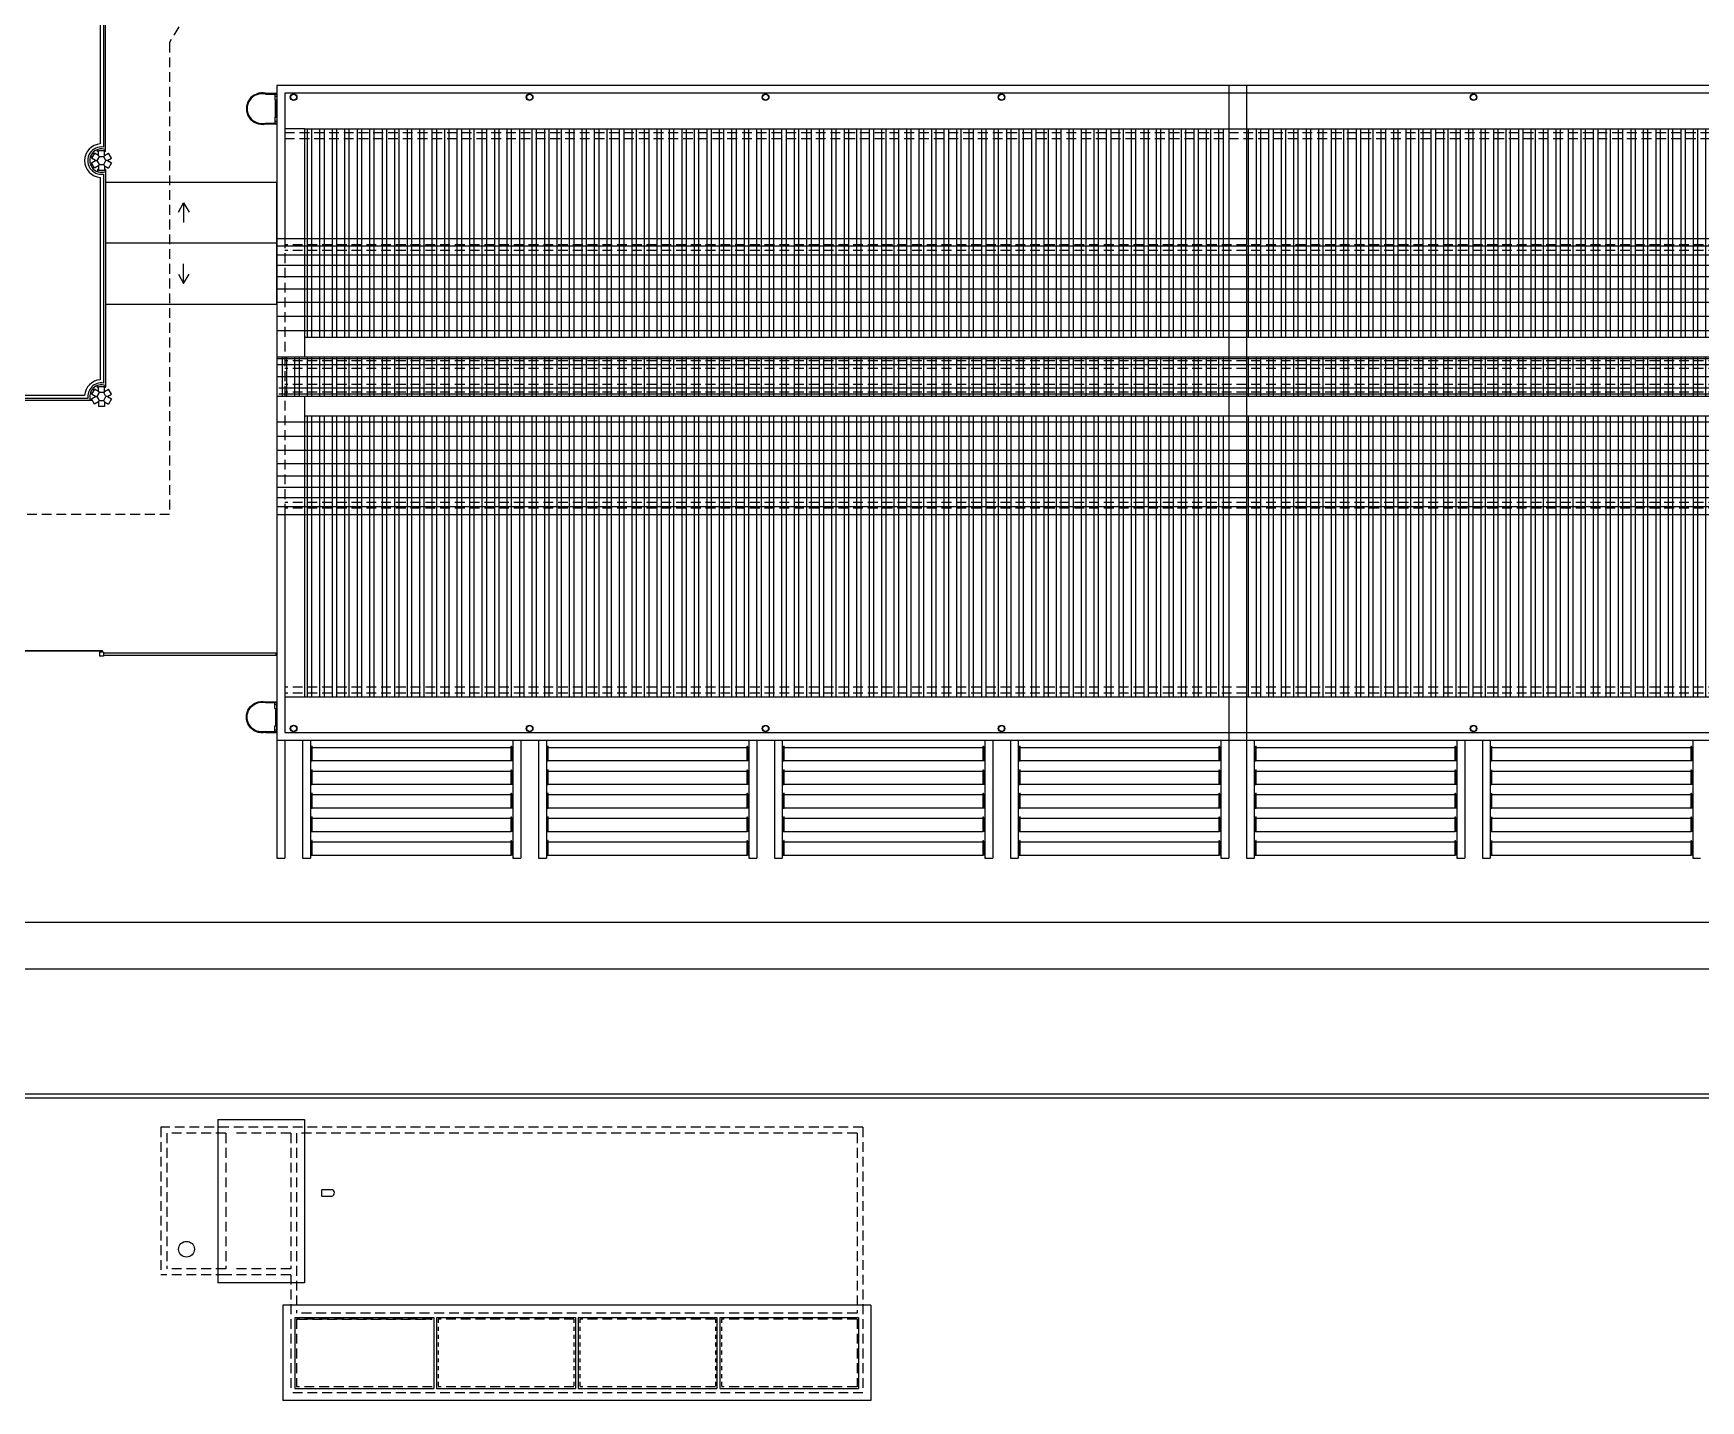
# Model space of a CAD drawing. Header units: millimetres. Extents: x 2801 to 3319, y 1187 to 1422.
# Drawn here: x 3039.33 to 3081.72, y 1205.4 to 1240.16 of the extents above; entities that cross this region are included whole.
import ezdxf

# ---------------------------------------------------------------- set-up
doc = ezdxf.new("R2010")
doc.units = ezdxf.units.MM
doc.linetypes.add('DASHDOT', pattern=[1, 0.5, -0.25, 0, -0.25])
doc.linetypes.add('HIDDEN', pattern=[0.375, 0.25, -0.125])
for name, color, linetype in [('ar-alambrado', 2, 'Continuous'), ('AR-ALV-V', 2, 'Continuous'), ('AR-CALÇADA', 1, 'Continuous'), ('AR-COB-V1', 2, 'Continuous'), ('AR-CORRIMAO-V1', 2, 'Continuous'), ('AR-ESTC', 3, 'Continuous'), ('AR-ESTC-V', 2, 'Continuous'), ('AR-ESTM-V', 1, 'Continuous'), ('AR-ESTMA-C', 3, 'Continuous'), ('AR-ESTMA-V', 1, 'Continuous'), ('AR-HACHURA-TELHA-V', 1, 'Continuous'), ('AR-HACHURA-TELHA-V2', 1, 'Continuous'), ('AR-HATCHBLOCOS', 1, 'Continuous'), ('AR-PISO', 1, 'Continuous'), ('AR-PISO-V', 1, 'Continuous'), ('AR-PISO-V1', 1, 'Continuous'), ('AR-PORTA', 1, 'Continuous'), ('AR-PROJ', 1, 'HIDDEN'), ('AR-RUFO', 62, 'Continuous'), ('AR-SIMBOLO', 1, 'Continuous'), ('AR-TELHA-V', 41, 'Continuous'), ('AR-TELHA-V2', 41, 'Continuous'), ('DT-ESQ-PERFIL T-V', 1, 'Continuous'), ('EQUIPAMENTO', 2, 'Continuous'), ('insercao', 4, 'Continuous'), ('PONTOS', 2, 'Continuous'), ('porta-v', 2, 'Continuous')]:
    doc.layers.add(name, color=color, linetype=linetype)
pattern_1 = [(90, (2e-07, 0), (-0.3175, 6e-17), []), (90, (-0.11225, 0.11225), (-0.3175, 6e-17), [])]

# ---------------------------------------------------------------- blocks, each defined once
blk = doc.blocks.new('pilar15')
at = {"layer": 'AR-ESTMA-C'}
for p, q in [((-0.179, 0.19), (-0.254, 0.06)), ((-0.15, 0), (-0.254, 0.06)), ((-0.254, -0.06), (-0.15, 0)), ((-0.075, 0.13), (-0.179, 0.19)), ((-0.15, 0), (-0.115, 0)), ((0.075, 0.25), (-0.075, 0.25)), ((-0.075, 0.13), (-0.075, 0.25)), ((-0.075, 0.13), (-0.058, 0.1)), ((0.075, 0.13), (0.058, 0.1)), ((0.075, 0.13), (0.075, 0.25)), ((0.075, 0.13), (0.179, 0.19)), ((0.15, 0), (0.115, 0)), ((0.15, 0), (0.254, 0.06)), ((0.15, 0), (0.254, -0.06)), ((0.254, 0.06), (0.179, 0.19)), ((-0.179, -0.19), (-0.254, -0.06)), ((-0.075, -0.13), (-0.179, -0.19)), ((-0.075, -0.13), (-0.058, -0.1)), ((-0.075, -0.13), (-0.075, -0.25)), ((0.075, -0.25), (-0.075, -0.25)), ((0.075, -0.13), (0.058, -0.1)), ((0.075, -0.13), (0.179, -0.19)), ((0.075, -0.13), (0.075, -0.25)), ((0.254, -0.06), (0.179, -0.19))]:
    blk.add_line(p, q, dxfattribs=at)
blk.add_lwpolyline([(0.058, 0.1), (-0.058, 0.1), (-0.115, 0), (-0.058, -0.1), (0.058, -0.1), (0.115, 0)], close=True, dxfattribs=at)
blk = doc.blocks.new('GR17-P')
at = {"layer": 'AR-PISO-V', "ltscale": 0.25}
for p, q in [((7.907, -0.655), (4.463, -0.655)), ((4.463, -0.655), (4.463, -0.665)), ((7.907, -0.665), (4.463, -0.665))]:
    blk.add_line(p, q, dxfattribs=at)
at = {"layer": 'porta-v'}
for p, q in [((0.05, -0.542), (0.05, -0.598)), ((4.443, -0.54), (0.052, -0.54)), ((4.443, -0.6), (0.052, -0.6)), ((4.443, -0.62), (4.443, -0.52)), ((4.443, -0.52), (4.543, -0.52)), ((4.443, -0.62), (4.543, -0.62)), ((4.543, -0.62), (4.543, -0.52)), ((7.907, -0.62), (7.907, -0.52)), ((7.907, -0.52), (8.007, -0.52)), ((7.907, -0.62), (8.007, -0.62)), ((7.907, -0.632), (7.907, -0.688)), ((7.909, -0.63), (11.349, -0.63)), ((7.909, -0.69), (11.349, -0.69)), ((8.007, -0.62), (8.007, -0.52)), ((8.007, -0.54), (12.398, -0.54)), ((8.007, -0.6), (12.398, -0.6)), ((11.351, -0.632), (11.351, -0.688)), ((12.4, -0.542), (12.4, -0.598))]:
    blk.add_line(p, q, dxfattribs=at)
for centre, start, end in [((0.052, -0.542), 90, 180), ((0.052, -0.598), 180, 270), ((7.909, -0.632), 90, 180), ((7.909, -0.688), 180, 270), ((11.349, -0.632), 360, 90), ((11.349, -0.688), 270, 0), ((12.398, -0.542), 360, 90), ((12.398, -0.598), 270, 0)]:
    blk.add_arc(centre, 0.00225, start, end, dxfattribs=at)
blk = doc.blocks.new('SUBESTAÇÃO-VISTA DE COBERTURA')
at = {"color": 2}
blk.add_arc((-13.446, -1.594), 0.083, 281.3024, 89.857, dxfattribs=at)
at = {"layer": 'AR-ESTC'}
for p, q in [((-16.325, 0.276), (-14.127, 0.276)), ((-16.325, 0.276), (-16.325, -3.876)), ((-14.127, 0.276), (-14.127, -3.876)), ((-14.127, -3.876), (-16.325, -3.876)), ((0.276, -4.45), (-14.676, -4.45)), ((-14.676, -4.45), (-14.676, -6.875)), ((0.276, -4.45), (0.276, -6.875)), ((-14.366, -4.763), (-10.834, -4.763)), ((-14.366, -4.763), (-14.366, -6.563)), ((-10.834, -4.763), (-10.834, -6.563)), ((-10.766, -4.763), (-7.234, -4.763)), ((-10.766, -4.763), (-10.766, -6.563)), ((-7.234, -4.763), (-7.234, -6.563)), ((-7.168, -4.763), (-7.168, -6.563)), ((-7.168, -4.763), (-3.636, -4.763)), ((-3.636, -4.763), (-3.636, -6.563)), ((-3.568, -4.763), (-3.568, -6.563)), ((-3.568, -4.763), (-0.034, -4.763)), ((-0.034, -4.763), (-0.034, -6.563)), ((-14.366, -6.563), (-10.834, -6.563)), ((-10.766, -6.563), (-7.234, -6.563)), ((-7.168, -6.563), (-3.636, -6.563)), ((-3.568, -6.563), (-0.034, -6.563)), ((0.276, -6.875), (-14.676, -6.875))]:
    blk.add_line(p, q, dxfattribs=at)
blk.add_circle((-17.125, -3.025), 0.2, dxfattribs=at)
at = {"layer": 'AR-PROJ'}
for p, q in [((0.075, 0.075), (-17.775, 0.075)), ((-17.775, 0.075), (-17.775, -3.675)), ((0.075, 0.075), (0.075, -6.675)), ((-16.125, -0.075), (-17.625, -0.075)), ((-17.625, -0.075), (-17.625, -3.525)), ((-16.125, -0.075), (-16.125, -3.525)), ((-14.475, -0.075), (-15.975, -0.075)), ((-14.475, -0.075), (-15.975, -0.075)), ((-14.475, -0.075), (-14.475, -3.525)), ((-14.325, -0.075), (-14.325, -4.65)), ((-0.075, -0.075), (-14.325, -0.075)), ((-0.075, -0.075), (-0.075, -4.65)), ((-16.125, -3.675), (-17.775, -3.675)), ((-16.125, -3.525), (-17.625, -3.525)), ((-14.475, -3.675), (-16.125, -3.675)), ((-14.475, -3.525), (-15.975, -3.525)), ((-14.475, -3.525), (-15.975, -3.525)), ((-14.475, -3.675), (-14.475, -6.675)), ((-0.075, -4.65), (-14.325, -4.65)), ((-14.325, -4.8), (-14.325, -6.525)), ((-10.875, -4.8), (-14.325, -4.8)), ((-14.3, -4.8), (-10.875, -4.8)), ((-7.275, -4.8), (-10.725, -4.8)), ((-3.675, -4.8), (-7.125, -4.8)), ((-0.075, -4.8), (-3.525, -4.8)), ((-0.075, -4.8), (-0.075, -6.525)), ((0.075, -6.675), (-14.475, -6.675)), ((-10.875, -6.525), (-14.325, -6.525)), ((-7.275, -6.525), (-10.725, -6.525)), ((-3.675, -6.525), (-7.125, -6.525)), ((-0.075, -6.525), (-3.525, -6.525))]:
    blk.add_line(p, q, dxfattribs=at)
at = {"layer": 'AR-PROJ', "linetype": 'DASHDOT', "ltscale": 0.01}
for p, q in [((-10.725, -4.8), (-10.725, -6.525)), ((-7.275, -4.8), (-7.275, -6.525)), ((-7.125, -4.8), (-7.125, -6.525)), ((-3.675, -4.8), (-3.675, -6.525)), ((-3.525, -4.8), (-3.525, -6.525))]:
    blk.add_line(p, q, dxfattribs=at)
at = {"layer": 'DT-ESQ-PERFIL T-V'}
for p, q in [((-16.237, -1.211), (-16.237, -1.211)), ((-16.237, -1.211), (-16.237, -1.211)), ((-16.237, -3.566), (-16.237, -3.566))]:
    blk.add_line(p, q, dxfattribs=at)
at = {"layer": 'PONTOS'}
for p, q in [((-13.687, -1.675), (-13.687, -1.511)), ((-13.445, -1.511), (-13.687, -1.511)), ((-13.687, -1.675), (-13.429, -1.675))]:
    blk.add_line(p, q, dxfattribs=at)
blk = doc.blocks.new('escada tipo marinheiro')
at = {"layer": 'EQUIPAMENTO'}
for p, q in [((-0.338, 0.01), (-0.05, 0.01)), ((-0.05, 0.01), (-0.05, -0.16)), ((-0.34, -0.01), (-0.05, -0.01)), ((-0.1, -0.01), (-0.1, -0.16)), ((-0.1, -0.06), (-0.05, -0.06)), ((-0.1, -0.16), (-0.05, -0.16)), ((-0.09, -0.6), (-0.09, -0.16)), ((-0.06, -0.6), (-0.06, -0.16)), ((-0.34, -0.75), (-0.05, -0.75)), ((-0.338, -0.77), (-0.05, -0.77)), ((-0.1, -0.6), (-0.05, -0.6)), ((-0.1, -0.6), (-0.1, -0.75)), ((-0.1, -0.7), (-0.05, -0.7)), ((-0.05, -0.6), (-0.05, -0.77))]:
    blk.add_line(p, q, dxfattribs=at)
for radius, start, end in [(0.4, 77.1777, 282.8223), (0.38, 76.8427, 283.1573)]:
    blk.add_arc((-0.427, -0.38), radius, start, end, dxfattribs=at)
blk = doc.blocks.new('PE-BL11-ECL-COBERTURA')
at = {"layer": 'AR-HACHURA-TELHA-V'}
h = blk.add_hatch(dxfattribs=at)
h.set_pattern_fill('STEEL', color=256, scale=0.1, angle=45, style=0)
h.set_pattern_definition(pattern_1)
h.paths.add_polyline_path([(0.7, -109.35), (0.7, -111.859), (24.2, -111.859), (24.2, -109.35)])
h.paths.add_polyline_path([(54.15, -111.859), (54.15, -109.35), (24.65, -109.35), (24.65, -111.859)])
h.paths.add_polyline_path([(54.15, -107.35), (54.15, -104.841), (24.65, -104.841), (24.65, -107.35)])
h.paths.add_polyline_path([(24.2, -107.35), (24.2, -104.841), (0.7, -104.841), (0.7, -107.35)])
h = blk.add_hatch(dxfattribs=at)
h.set_pattern_fill('STEEL', color=256, scale=0.1, angle=45, style=0)
h.set_pattern_definition(pattern_1)
h.paths.add_polyline_path([(54.85, -107.85), (24.675, -107.85), (24.675, -108.85), (54.85, -108.85)])
h.paths.add_polyline_path([(24.175, -107.85), (0, -107.85), (0, -108.85), (24.175, -108.85)])
at = {"layer": 'AR-HACHURA-TELHA-V2'}
h = blk.add_hatch(dxfattribs=at)
h.set_pattern_fill('STEEL', color=256, scale=0.1, angle=45, style=0)
h.set_pattern_definition(pattern_1)
h.paths.add_polyline_path([(54.15, -104.841), (54.15, -102.05), (24.65, -102.05), (24.65, -104.841)])
h.paths.add_polyline_path([(24.2, -104.841), (24.2, -102.05), (0.7, -102.05), (0.7, -104.841)])
h.paths.add_polyline_path([(24.2, -116.5), (24.2, -111.859), (0.7, -111.859), (0.7, -116.5)])
h.paths.add_polyline_path([(54.15, -116.5), (54.15, -111.859), (24.65, -111.859), (24.65, -116.5)])
at = {"layer": 'AR-ALV-V'}
for p, q in [((0, -100.95), (0, -117.6)), ((54.85, -100.95), (0, -100.95)), ((0.2, -101.15), (0.2, -104.841)), ((54.65, -101.15), (0.2, -101.15)), ((0.2, -111.859), (0.2, -117.4)), ((0.2, -117.4), (54.65, -117.4)), ((0, -117.6), (54.85, -117.6)), ((0.85, -117.6), (0.85, -120.6)), ((6.85, -117.6), (6.85, -120.6)), ((6.85, -117.6), (6.85, -120.6)), ((12.85, -117.6), (12.85, -120.6)), ((12.85, -117.6), (12.85, -120.6)), ((18.85, -117.6), (18.85, -120.6)), ((18.85, -117.6), (18.85, -120.6)), ((24.85, -117.6), (24.85, -120.6)), ((24.85, -117.6), (24.85, -120.6)), ((30.85, -117.6), (30.85, -120.6)), ((30.85, -117.6), (30.85, -120.6)), ((5.994, -117.938), (5.994, -117.962)), ((11.994, -117.938), (11.994, -117.962)), ((17.994, -117.938), (17.994, -117.962)), ((23.994, -117.938), (23.994, -117.962)), ((29.994, -117.938), (29.994, -117.962)), ((35.994, -117.938), (35.994, -117.962)), ((0, -120.6), (0.2, -120.6)), ((0.65, -120.6), (0.85, -120.6)), ((6, -120.6), (6.2, -120.6)), ((6, -120.6), (6.2, -120.6)), ((6.65, -120.6), (6.85, -120.6)), ((6.65, -120.6), (6.85, -120.6)), ((12, -120.6), (12.2, -120.6)), ((12, -120.6), (12.2, -120.6)), ((12.65, -120.6), (12.85, -120.6)), ((12.65, -120.6), (12.85, -120.6)), ((18, -120.6), (18.2, -120.6)), ((18, -120.6), (18.2, -120.6)), ((18.65, -120.6), (18.85, -120.6)), ((18.65, -120.6), (18.85, -120.6)), ((24, -120.6), (24.2, -120.6)), ((24, -120.6), (24.2, -120.6)), ((24.65, -120.6), (24.85, -120.6)), ((24.65, -120.6), (24.85, -120.6)), ((30, -120.6), (30.2, -120.6)), ((30, -120.6), (30.2, -120.6)), ((30.65, -120.6), (30.85, -120.6)), ((30.65, -120.6), (30.85, -120.6)), ((36, -120.6), (36.2, -120.6)), ((36, -120.6), (36.2, -120.6))]:
    blk.add_line(p, q, dxfattribs=at)
at = {"layer": 'AR-ESTC-V'}
for p, q in [((24.2, -100.95), (24.2, -117.6)), ((24.65, -100.95), (24.65, -117.6)), ((0, -107.85), (54.85, -107.85)), ((0, -108.85), (54.85, -108.85)), ((0, -117.6), (0, -120.6)), ((0.2, -117.6), (0.2, -120.6)), ((0.65, -117.6), (0.65, -120.6)), ((6, -117.6), (6, -120.6)), ((6, -117.6), (6, -120.6)), ((6.2, -117.6), (6.2, -120.6)), ((6.2, -117.6), (6.2, -120.6)), ((6.65, -117.6), (6.65, -120.6)), ((6.65, -117.6), (6.65, -120.6)), ((12, -117.6), (12, -120.6)), ((12, -117.6), (12, -120.6)), ((12.2, -117.6), (12.2, -120.6)), ((12.2, -117.6), (12.2, -120.6)), ((12.65, -117.6), (12.65, -120.6)), ((12.65, -117.6), (12.65, -120.6)), ((18, -117.6), (18, -120.6)), ((18, -117.6), (18, -120.6)), ((18.2, -117.6), (18.2, -120.6)), ((18.2, -117.6), (18.2, -120.6)), ((18.65, -117.6), (18.65, -120.6)), ((18.65, -117.6), (18.65, -120.6)), ((24, -117.6), (24, -120.6)), ((24, -117.6), (24, -120.6)), ((24.2, -117.6), (24.2, -120.6)), ((24.2, -117.6), (24.2, -120.6)), ((24.65, -117.6), (24.65, -120.6)), ((24.65, -117.6), (24.65, -120.6)), ((30, -117.6), (30, -120.6)), ((30, -117.6), (30, -120.6)), ((30.2, -117.6), (30.2, -120.6)), ((30.2, -117.6), (30.2, -120.6)), ((30.65, -117.6), (30.65, -120.6)), ((30.65, -117.6), (30.65, -120.6)), ((36, -117.6), (36, -120.6)), ((36, -117.6), (36, -120.6))]:
    blk.add_line(p, q, dxfattribs=at)
at = {"layer": 'AR-ESTM-V'}
for p, q in [((0.862, -118.122), (0.862, -117.778)), ((0.862, -117.778), (0.887, -117.778)), ((0.894, -117.747), (0.887, -117.747)), ((0.887, -117.856), (0.887, -117.747)), ((0.894, -118.122), (0.894, -117.747)), ((0.894, -117.782), (5.956, -117.782)), ((5.956, -118.122), (5.956, -117.747)), ((5.956, -117.747), (5.963, -117.747)), ((5.963, -117.856), (5.963, -117.747)), ((5.988, -117.778), (5.963, -117.778)), ((5.988, -118.122), (5.988, -117.778)), ((6.862, -118.122), (6.862, -117.778)), ((6.862, -117.778), (6.887, -117.778)), ((6.894, -117.747), (6.887, -117.747)), ((6.887, -117.856), (6.887, -117.747)), ((6.894, -118.122), (6.894, -117.747)), ((6.894, -117.782), (11.956, -117.782)), ((11.956, -118.122), (11.956, -117.747)), ((11.956, -117.747), (11.963, -117.747)), ((11.963, -117.856), (11.963, -117.747)), ((11.988, -117.778), (11.963, -117.778)), ((11.988, -118.122), (11.988, -117.778)), ((12.862, -118.122), (12.862, -117.778)), ((12.862, -117.778), (12.887, -117.778)), ((12.894, -117.747), (12.887, -117.747)), ((12.887, -117.856), (12.887, -117.747)), ((12.894, -118.122), (12.894, -117.747)), ((12.894, -117.782), (17.956, -117.782)), ((17.956, -118.122), (17.956, -117.747)), ((17.956, -117.747), (17.963, -117.747)), ((17.963, -117.856), (17.963, -117.747)), ((17.988, -117.778), (17.963, -117.778)), ((17.988, -118.122), (17.988, -117.778)), ((18.862, -118.122), (18.862, -117.778)), ((18.862, -117.778), (18.887, -117.778)), ((18.894, -117.747), (18.887, -117.747)), ((18.887, -117.856), (18.887, -117.747)), ((18.894, -118.122), (18.894, -117.747)), ((18.894, -117.782), (23.956, -117.782)), ((23.956, -118.122), (23.956, -117.747)), ((23.956, -117.747), (23.963, -117.747)), ((23.963, -117.856), (23.963, -117.747)), ((23.988, -117.778), (23.963, -117.778)), ((23.988, -118.122), (23.988, -117.778)), ((24.862, -118.122), (24.862, -117.778)), ((24.862, -117.778), (24.887, -117.778)), ((24.894, -117.747), (24.887, -117.747)), ((24.887, -117.856), (24.887, -117.747)), ((24.894, -118.122), (24.894, -117.747)), ((24.894, -117.782), (29.956, -117.782)), ((29.956, -118.122), (29.956, -117.747)), ((29.956, -117.747), (29.963, -117.747)), ((29.963, -117.856), (29.963, -117.747)), ((29.988, -117.778), (29.963, -117.778)), ((29.988, -118.122), (29.988, -117.778)), ((30.862, -118.122), (30.862, -117.778)), ((30.862, -117.778), (30.887, -117.778)), ((30.894, -117.747), (30.887, -117.747)), ((30.887, -117.856), (30.887, -117.747)), ((30.894, -118.122), (30.894, -117.747)), ((30.894, -117.782), (35.956, -117.782)), ((35.956, -118.122), (35.956, -117.747)), ((35.956, -117.747), (35.963, -117.747)), ((35.963, -117.856), (35.963, -117.747)), ((35.988, -117.778), (35.963, -117.778)), ((35.988, -118.122), (35.988, -117.778)), ((0.862, -117.938), (0.85, -117.938)), ((0.862, -117.962), (0.85, -117.962)), ((0.862, -118.122), (0.894, -118.122)), ((0.887, -117.856), (0.894, -117.856)), ((0.894, -118.117), (5.956, -118.117)), ((5.963, -117.856), (5.956, -117.856)), ((5.988, -118.122), (5.956, -118.122)), ((5.988, -117.938), (6, -117.938)), ((5.988, -117.962), (6, -117.962)), ((6.862, -117.938), (6.85, -117.938)), ((6.862, -117.962), (6.85, -117.962)), ((6.862, -118.122), (6.894, -118.122)), ((6.887, -117.856), (6.894, -117.856)), ((6.894, -118.117), (11.956, -118.117)), ((11.963, -117.856), (11.956, -117.856)), ((11.988, -118.122), (11.956, -118.122)), ((11.988, -117.938), (12, -117.938)), ((11.988, -117.962), (12, -117.962)), ((12.862, -117.938), (12.85, -117.938)), ((12.862, -117.962), (12.85, -117.962)), ((12.862, -118.122), (12.894, -118.122)), ((12.887, -117.856), (12.894, -117.856)), ((12.894, -118.117), (17.956, -118.117)), ((17.963, -117.856), (17.956, -117.856)), ((17.988, -118.122), (17.956, -118.122)), ((17.988, -117.938), (18, -117.938)), ((17.988, -117.962), (18, -117.962)), ((18.862, -117.938), (18.85, -117.938)), ((18.862, -117.962), (18.85, -117.962)), ((18.862, -118.122), (18.894, -118.122)), ((18.887, -117.856), (18.894, -117.856)), ((18.894, -118.117), (23.956, -118.117)), ((23.963, -117.856), (23.956, -117.856)), ((23.988, -118.122), (23.956, -118.122)), ((23.988, -117.938), (24, -117.938)), ((23.988, -117.962), (24, -117.962)), ((24.862, -117.938), (24.85, -117.938)), ((24.862, -117.962), (24.85, -117.962)), ((24.862, -118.122), (24.894, -118.122)), ((24.887, -117.856), (24.894, -117.856)), ((24.894, -118.117), (29.956, -118.117)), ((29.963, -117.856), (29.956, -117.856)), ((29.988, -118.122), (29.956, -118.122)), ((29.988, -117.938), (30, -117.938)), ((29.988, -117.962), (30, -117.962)), ((30.862, -117.938), (30.85, -117.938)), ((30.862, -117.962), (30.85, -117.962)), ((30.862, -118.122), (30.894, -118.122)), ((30.887, -117.856), (30.894, -117.856)), ((30.894, -118.117), (35.956, -118.117)), ((35.963, -117.856), (35.956, -117.856)), ((35.988, -118.122), (35.956, -118.122)), ((35.988, -117.938), (36, -117.938)), ((35.988, -117.962), (36, -117.962)), ((0.862, -118.538), (0.85, -118.538)), ((0.862, -118.562), (0.85, -118.562)), ((0.862, -118.378), (0.887, -118.378)), ((0.862, -118.722), (0.862, -118.378)), ((0.887, -118.456), (0.887, -118.347)), ((0.894, -118.347), (0.887, -118.347)), ((0.887, -118.456), (0.894, -118.456)), ((0.894, -118.722), (0.894, -118.347)), ((0.894, -118.382), (5.956, -118.382)), ((5.956, -118.347), (5.963, -118.347)), ((5.956, -118.722), (5.956, -118.347)), ((5.963, -118.456), (5.956, -118.456)), ((5.963, -118.456), (5.963, -118.347)), ((5.988, -118.378), (5.963, -118.378)), ((5.988, -118.722), (5.988, -118.378)), ((5.988, -118.538), (6, -118.538)), ((5.988, -118.562), (6, -118.562)), ((6.862, -118.538), (6.85, -118.538)), ((6.862, -118.562), (6.85, -118.562)), ((6.862, -118.378), (6.887, -118.378)), ((6.862, -118.722), (6.862, -118.378)), ((6.887, -118.456), (6.887, -118.347)), ((6.894, -118.347), (6.887, -118.347)), ((6.887, -118.456), (6.894, -118.456)), ((6.894, -118.722), (6.894, -118.347)), ((6.894, -118.382), (11.956, -118.382)), ((11.956, -118.347), (11.963, -118.347)), ((11.956, -118.722), (11.956, -118.347)), ((11.963, -118.456), (11.956, -118.456)), ((11.963, -118.456), (11.963, -118.347)), ((11.988, -118.378), (11.963, -118.378)), ((11.988, -118.722), (11.988, -118.378)), ((11.988, -118.538), (12, -118.538)), ((11.988, -118.562), (12, -118.562)), ((12.862, -118.538), (12.85, -118.538)), ((12.862, -118.562), (12.85, -118.562)), ((12.862, -118.378), (12.887, -118.378)), ((12.862, -118.722), (12.862, -118.378)), ((12.887, -118.456), (12.887, -118.347)), ((12.894, -118.347), (12.887, -118.347)), ((12.887, -118.456), (12.894, -118.456)), ((12.894, -118.722), (12.894, -118.347)), ((12.894, -118.382), (17.956, -118.382)), ((17.956, -118.347), (17.963, -118.347)), ((17.956, -118.722), (17.956, -118.347)), ((17.963, -118.456), (17.956, -118.456)), ((17.963, -118.456), (17.963, -118.347)), ((17.988, -118.378), (17.963, -118.378)), ((17.988, -118.722), (17.988, -118.378)), ((17.988, -118.538), (18, -118.538)), ((17.988, -118.562), (18, -118.562)), ((18.862, -118.538), (18.85, -118.538)), ((18.862, -118.562), (18.85, -118.562)), ((18.862, -118.378), (18.887, -118.378)), ((18.862, -118.722), (18.862, -118.378)), ((18.887, -118.456), (18.887, -118.347)), ((18.894, -118.347), (18.887, -118.347)), ((18.887, -118.456), (18.894, -118.456)), ((18.894, -118.722), (18.894, -118.347)), ((18.894, -118.382), (23.956, -118.382)), ((23.956, -118.347), (23.963, -118.347)), ((23.956, -118.722), (23.956, -118.347)), ((23.963, -118.456), (23.956, -118.456)), ((23.963, -118.456), (23.963, -118.347)), ((23.988, -118.378), (23.963, -118.378)), ((23.988, -118.722), (23.988, -118.378)), ((23.988, -118.538), (24, -118.538)), ((23.988, -118.562), (24, -118.562)), ((24.862, -118.538), (24.85, -118.538)), ((24.862, -118.562), (24.85, -118.562)), ((24.862, -118.378), (24.887, -118.378)), ((24.862, -118.722), (24.862, -118.378)), ((24.887, -118.456), (24.887, -118.347)), ((24.894, -118.347), (24.887, -118.347)), ((24.887, -118.456), (24.894, -118.456)), ((24.894, -118.722), (24.894, -118.347)), ((24.894, -118.382), (29.956, -118.382)), ((29.956, -118.347), (29.963, -118.347)), ((29.956, -118.722), (29.956, -118.347)), ((29.963, -118.456), (29.956, -118.456)), ((29.963, -118.456), (29.963, -118.347)), ((29.988, -118.378), (29.963, -118.378)), ((29.988, -118.722), (29.988, -118.378)), ((29.988, -118.538), (30, -118.538)), ((29.988, -118.562), (30, -118.562)), ((30.862, -118.538), (30.85, -118.538)), ((30.862, -118.562), (30.85, -118.562)), ((30.862, -118.378), (30.887, -118.378)), ((30.862, -118.722), (30.862, -118.378)), ((30.887, -118.456), (30.887, -118.347)), ((30.894, -118.347), (30.887, -118.347)), ((30.887, -118.456), (30.894, -118.456)), ((30.894, -118.722), (30.894, -118.347)), ((30.894, -118.382), (35.956, -118.382)), ((35.956, -118.347), (35.963, -118.347)), ((35.956, -118.722), (35.956, -118.347)), ((35.963, -118.456), (35.956, -118.456)), ((35.963, -118.456), (35.963, -118.347)), ((35.988, -118.378), (35.963, -118.378)), ((35.988, -118.722), (35.988, -118.378)), ((35.988, -118.538), (36, -118.538)), ((35.988, -118.562), (36, -118.562)), ((0.862, -118.722), (0.894, -118.722)), ((0.862, -119.322), (0.862, -118.978)), ((0.862, -118.978), (0.887, -118.978)), ((0.887, -119.056), (0.887, -118.947)), ((0.894, -118.947), (0.887, -118.947)), ((0.887, -119.056), (0.894, -119.056)), ((0.894, -118.717), (5.956, -118.717)), ((0.894, -119.322), (0.894, -118.947)), ((0.894, -118.982), (5.956, -118.982)), ((5.988, -118.722), (5.956, -118.722)), ((5.956, -119.322), (5.956, -118.947)), ((5.956, -118.947), (5.963, -118.947)), ((5.963, -119.056), (5.956, -119.056)), ((5.963, -119.056), (5.963, -118.947)), ((5.988, -118.978), (5.963, -118.978)), ((5.988, -119.322), (5.988, -118.978)), ((6.862, -118.722), (6.894, -118.722)), ((6.862, -119.322), (6.862, -118.978)), ((6.862, -118.978), (6.887, -118.978)), ((6.887, -119.056), (6.887, -118.947)), ((6.894, -118.947), (6.887, -118.947)), ((6.887, -119.056), (6.894, -119.056)), ((6.894, -118.717), (11.956, -118.717)), ((6.894, -119.322), (6.894, -118.947)), ((6.894, -118.982), (11.956, -118.982)), ((11.988, -118.722), (11.956, -118.722)), ((11.956, -119.322), (11.956, -118.947)), ((11.956, -118.947), (11.963, -118.947)), ((11.963, -119.056), (11.956, -119.056)), ((11.963, -119.056), (11.963, -118.947)), ((11.988, -118.978), (11.963, -118.978)), ((11.988, -119.322), (11.988, -118.978)), ((12.862, -118.722), (12.894, -118.722)), ((12.862, -119.322), (12.862, -118.978)), ((12.862, -118.978), (12.887, -118.978)), ((12.887, -119.056), (12.887, -118.947)), ((12.894, -118.947), (12.887, -118.947)), ((12.887, -119.056), (12.894, -119.056)), ((12.894, -118.717), (17.956, -118.717)), ((12.894, -119.322), (12.894, -118.947)), ((12.894, -118.982), (17.956, -118.982)), ((17.988, -118.722), (17.956, -118.722)), ((17.956, -119.322), (17.956, -118.947)), ((17.956, -118.947), (17.963, -118.947)), ((17.963, -119.056), (17.956, -119.056)), ((17.963, -119.056), (17.963, -118.947)), ((17.988, -118.978), (17.963, -118.978)), ((17.988, -119.322), (17.988, -118.978)), ((18.862, -118.722), (18.894, -118.722)), ((18.862, -119.322), (18.862, -118.978)), ((18.862, -118.978), (18.887, -118.978)), ((18.887, -119.056), (18.887, -118.947)), ((18.894, -118.947), (18.887, -118.947)), ((18.887, -119.056), (18.894, -119.056)), ((18.894, -118.717), (23.956, -118.717)), ((18.894, -119.322), (18.894, -118.947)), ((18.894, -118.982), (23.956, -118.982)), ((23.988, -118.722), (23.956, -118.722)), ((23.956, -119.322), (23.956, -118.947)), ((23.956, -118.947), (23.963, -118.947)), ((23.963, -119.056), (23.956, -119.056)), ((23.963, -119.056), (23.963, -118.947)), ((23.988, -118.978), (23.963, -118.978)), ((23.988, -119.322), (23.988, -118.978)), ((24.862, -118.722), (24.894, -118.722)), ((24.862, -119.322), (24.862, -118.978)), ((24.862, -118.978), (24.887, -118.978)), ((24.887, -119.056), (24.887, -118.947)), ((24.894, -118.947), (24.887, -118.947)), ((24.887, -119.056), (24.894, -119.056)), ((24.894, -118.717), (29.956, -118.717)), ((24.894, -119.322), (24.894, -118.947)), ((24.894, -118.982), (29.956, -118.982)), ((29.988, -118.722), (29.956, -118.722)), ((29.956, -119.322), (29.956, -118.947)), ((29.956, -118.947), (29.963, -118.947)), ((29.963, -119.056), (29.956, -119.056)), ((29.963, -119.056), (29.963, -118.947)), ((29.988, -118.978), (29.963, -118.978)), ((29.988, -119.322), (29.988, -118.978)), ((30.862, -118.722), (30.894, -118.722)), ((30.862, -119.322), (30.862, -118.978)), ((30.862, -118.978), (30.887, -118.978)), ((30.887, -119.056), (30.887, -118.947)), ((30.894, -118.947), (30.887, -118.947)), ((30.887, -119.056), (30.894, -119.056)), ((30.894, -118.717), (35.956, -118.717)), ((30.894, -119.322), (30.894, -118.947)), ((30.894, -118.982), (35.956, -118.982)), ((35.988, -118.722), (35.956, -118.722)), ((35.956, -119.322), (35.956, -118.947)), ((35.956, -118.947), (35.963, -118.947)), ((35.963, -119.056), (35.956, -119.056)), ((35.963, -119.056), (35.963, -118.947)), ((35.988, -118.978), (35.963, -118.978)), ((35.988, -119.322), (35.988, -118.978)), ((0.862, -119.138), (0.85, -119.138)), ((0.862, -119.162), (0.85, -119.162)), ((0.862, -119.322), (0.894, -119.322)), ((0.887, -119.656), (0.887, -119.547)), ((0.894, -119.547), (0.887, -119.547)), ((0.894, -119.317), (5.956, -119.317)), ((0.894, -119.922), (0.894, -119.547)), ((5.988, -119.322), (5.956, -119.322)), ((5.956, -119.547), (5.963, -119.547)), ((5.956, -119.922), (5.956, -119.547)), ((5.963, -119.656), (5.963, -119.547)), ((5.988, -119.138), (6, -119.138)), ((5.988, -119.162), (6, -119.162)), ((6.862, -119.138), (6.85, -119.138)), ((6.862, -119.162), (6.85, -119.162)), ((6.862, -119.322), (6.894, -119.322)), ((6.887, -119.656), (6.887, -119.547)), ((6.894, -119.547), (6.887, -119.547)), ((6.894, -119.317), (11.956, -119.317)), ((6.894, -119.922), (6.894, -119.547)), ((11.988, -119.322), (11.956, -119.322)), ((11.956, -119.547), (11.963, -119.547)), ((11.956, -119.922), (11.956, -119.547)), ((11.963, -119.656), (11.963, -119.547)), ((11.988, -119.138), (12, -119.138)), ((11.988, -119.162), (12, -119.162)), ((12.862, -119.138), (12.85, -119.138)), ((12.862, -119.162), (12.85, -119.162)), ((12.862, -119.322), (12.894, -119.322)), ((12.887, -119.656), (12.887, -119.547)), ((12.894, -119.547), (12.887, -119.547)), ((12.894, -119.317), (17.956, -119.317)), ((12.894, -119.922), (12.894, -119.547)), ((17.988, -119.322), (17.956, -119.322)), ((17.956, -119.547), (17.963, -119.547)), ((17.956, -119.922), (17.956, -119.547)), ((17.963, -119.656), (17.963, -119.547)), ((17.988, -119.138), (18, -119.138)), ((17.988, -119.162), (18, -119.162)), ((18.862, -119.138), (18.85, -119.138)), ((18.862, -119.162), (18.85, -119.162)), ((18.862, -119.322), (18.894, -119.322)), ((18.887, -119.656), (18.887, -119.547)), ((18.894, -119.547), (18.887, -119.547)), ((18.894, -119.317), (23.956, -119.317)), ((18.894, -119.922), (18.894, -119.547)), ((23.988, -119.322), (23.956, -119.322)), ((23.956, -119.547), (23.963, -119.547)), ((23.956, -119.922), (23.956, -119.547)), ((23.963, -119.656), (23.963, -119.547)), ((23.988, -119.138), (24, -119.138)), ((23.988, -119.162), (24, -119.162)), ((24.862, -119.138), (24.85, -119.138)), ((24.862, -119.162), (24.85, -119.162)), ((24.862, -119.322), (24.894, -119.322)), ((24.887, -119.656), (24.887, -119.547)), ((24.894, -119.547), (24.887, -119.547)), ((24.894, -119.317), (29.956, -119.317)), ((24.894, -119.922), (24.894, -119.547)), ((29.988, -119.322), (29.956, -119.322)), ((29.956, -119.547), (29.963, -119.547)), ((29.956, -119.922), (29.956, -119.547)), ((29.963, -119.656), (29.963, -119.547)), ((29.988, -119.138), (30, -119.138)), ((29.988, -119.162), (30, -119.162)), ((30.862, -119.138), (30.85, -119.138)), ((30.862, -119.162), (30.85, -119.162)), ((30.862, -119.322), (30.894, -119.322)), ((30.887, -119.656), (30.887, -119.547)), ((30.894, -119.547), (30.887, -119.547)), ((30.894, -119.317), (35.956, -119.317)), ((30.894, -119.922), (30.894, -119.547)), ((35.988, -119.322), (35.956, -119.322)), ((35.956, -119.547), (35.963, -119.547)), ((35.956, -119.922), (35.956, -119.547)), ((35.963, -119.656), (35.963, -119.547)), ((35.988, -119.138), (36, -119.138)), ((35.988, -119.162), (36, -119.162)), ((0.862, -119.738), (0.85, -119.738)), ((0.862, -119.762), (0.85, -119.762)), ((0.862, -119.578), (0.887, -119.578)), ((0.862, -119.922), (0.862, -119.578)), ((0.862, -119.922), (0.894, -119.922)), ((0.887, -119.656), (0.894, -119.656)), ((0.894, -119.582), (5.956, -119.582)), ((0.894, -119.917), (5.956, -119.917)), ((5.963, -119.656), (5.956, -119.656)), ((5.988, -119.922), (5.956, -119.922)), ((5.988, -119.578), (5.963, -119.578)), ((5.988, -119.922), (5.988, -119.578)), ((5.988, -119.738), (6, -119.738)), ((5.988, -119.762), (6, -119.762)), ((6.862, -119.738), (6.85, -119.738)), ((6.862, -119.762), (6.85, -119.762)), ((6.862, -119.578), (6.887, -119.578)), ((6.862, -119.922), (6.862, -119.578)), ((6.862, -119.922), (6.894, -119.922)), ((6.887, -119.656), (6.894, -119.656)), ((6.894, -119.582), (11.956, -119.582)), ((6.894, -119.917), (11.956, -119.917)), ((11.963, -119.656), (11.956, -119.656)), ((11.988, -119.922), (11.956, -119.922)), ((11.988, -119.578), (11.963, -119.578)), ((11.988, -119.922), (11.988, -119.578)), ((11.988, -119.738), (12, -119.738)), ((11.988, -119.762), (12, -119.762)), ((12.862, -119.738), (12.85, -119.738)), ((12.862, -119.762), (12.85, -119.762)), ((12.862, -119.578), (12.887, -119.578)), ((12.862, -119.922), (12.862, -119.578)), ((12.862, -119.922), (12.894, -119.922)), ((12.887, -119.656), (12.894, -119.656)), ((12.894, -119.582), (17.956, -119.582)), ((12.894, -119.917), (17.956, -119.917)), ((17.963, -119.656), (17.956, -119.656)), ((17.988, -119.922), (17.956, -119.922)), ((17.988, -119.578), (17.963, -119.578)), ((17.988, -119.922), (17.988, -119.578)), ((17.988, -119.738), (18, -119.738)), ((17.988, -119.762), (18, -119.762)), ((18.862, -119.738), (18.85, -119.738)), ((18.862, -119.762), (18.85, -119.762)), ((18.862, -119.578), (18.887, -119.578)), ((18.862, -119.922), (18.862, -119.578)), ((18.862, -119.922), (18.894, -119.922)), ((18.887, -119.656), (18.894, -119.656)), ((18.894, -119.582), (23.956, -119.582)), ((18.894, -119.917), (23.956, -119.917)), ((23.963, -119.656), (23.956, -119.656)), ((23.988, -119.922), (23.956, -119.922)), ((23.988, -119.578), (23.963, -119.578)), ((23.988, -119.922), (23.988, -119.578)), ((23.988, -119.738), (24, -119.738)), ((23.988, -119.762), (24, -119.762)), ((24.862, -119.738), (24.85, -119.738)), ((24.862, -119.762), (24.85, -119.762)), ((24.862, -119.578), (24.887, -119.578)), ((24.862, -119.922), (24.862, -119.578)), ((24.862, -119.922), (24.894, -119.922)), ((24.887, -119.656), (24.894, -119.656)), ((24.894, -119.582), (29.956, -119.582)), ((24.894, -119.917), (29.956, -119.917)), ((29.963, -119.656), (29.956, -119.656)), ((29.988, -119.922), (29.956, -119.922)), ((29.988, -119.578), (29.963, -119.578)), ((29.988, -119.922), (29.988, -119.578)), ((29.988, -119.738), (30, -119.738)), ((29.988, -119.762), (30, -119.762)), ((30.862, -119.738), (30.85, -119.738)), ((30.862, -119.762), (30.85, -119.762)), ((30.862, -119.578), (30.887, -119.578)), ((30.862, -119.922), (30.862, -119.578)), ((30.862, -119.922), (30.894, -119.922)), ((30.887, -119.656), (30.894, -119.656)), ((30.894, -119.582), (35.956, -119.582)), ((30.894, -119.917), (35.956, -119.917)), ((35.963, -119.656), (35.956, -119.656)), ((35.988, -119.922), (35.956, -119.922)), ((35.988, -119.578), (35.963, -119.578)), ((35.988, -119.922), (35.988, -119.578)), ((35.988, -119.738), (36, -119.738)), ((35.988, -119.762), (36, -119.762)), ((0.862, -120.338), (0.85, -120.338)), ((0.862, -120.362), (0.85, -120.362)), ((0.862, -120.178), (0.887, -120.178)), ((0.862, -120.522), (0.862, -120.178)), ((0.887, -120.256), (0.887, -120.147)), ((0.894, -120.147), (0.887, -120.147)), ((0.887, -120.256), (0.894, -120.256)), ((0.894, -120.522), (0.894, -120.147)), ((0.894, -120.182), (5.956, -120.182)), ((5.956, -120.147), (5.963, -120.147)), ((5.956, -120.522), (5.956, -120.147)), ((5.963, -120.256), (5.956, -120.256)), ((5.963, -120.256), (5.963, -120.147)), ((5.988, -120.178), (5.963, -120.178)), ((5.988, -120.522), (5.988, -120.178)), ((5.988, -120.338), (6, -120.338)), ((5.988, -120.362), (6, -120.362)), ((6.862, -120.338), (6.85, -120.338)), ((6.862, -120.362), (6.85, -120.362)), ((6.862, -120.178), (6.887, -120.178)), ((6.862, -120.522), (6.862, -120.178)), ((6.887, -120.256), (6.887, -120.147)), ((6.894, -120.147), (6.887, -120.147)), ((6.887, -120.256), (6.894, -120.256)), ((6.894, -120.522), (6.894, -120.147)), ((6.894, -120.182), (11.956, -120.182)), ((11.956, -120.147), (11.963, -120.147)), ((11.956, -120.522), (11.956, -120.147)), ((11.963, -120.256), (11.956, -120.256)), ((11.963, -120.256), (11.963, -120.147)), ((11.988, -120.178), (11.963, -120.178)), ((11.988, -120.522), (11.988, -120.178)), ((11.988, -120.338), (12, -120.338)), ((11.988, -120.362), (12, -120.362)), ((12.862, -120.338), (12.85, -120.338)), ((12.862, -120.362), (12.85, -120.362)), ((12.862, -120.178), (12.887, -120.178)), ((12.862, -120.522), (12.862, -120.178)), ((12.887, -120.256), (12.887, -120.147)), ((12.894, -120.147), (12.887, -120.147)), ((12.887, -120.256), (12.894, -120.256)), ((12.894, -120.522), (12.894, -120.147)), ((12.894, -120.182), (17.956, -120.182)), ((17.956, -120.147), (17.963, -120.147)), ((17.956, -120.522), (17.956, -120.147)), ((17.963, -120.256), (17.956, -120.256)), ((17.963, -120.256), (17.963, -120.147)), ((17.988, -120.178), (17.963, -120.178)), ((17.988, -120.522), (17.988, -120.178)), ((17.988, -120.338), (18, -120.338)), ((17.988, -120.362), (18, -120.362)), ((18.862, -120.338), (18.85, -120.338)), ((18.862, -120.362), (18.85, -120.362)), ((18.862, -120.178), (18.887, -120.178)), ((18.862, -120.522), (18.862, -120.178)), ((18.887, -120.256), (18.887, -120.147)), ((18.894, -120.147), (18.887, -120.147)), ((18.887, -120.256), (18.894, -120.256)), ((18.894, -120.522), (18.894, -120.147)), ((18.894, -120.182), (23.956, -120.182)), ((23.956, -120.147), (23.963, -120.147)), ((23.956, -120.522), (23.956, -120.147)), ((23.963, -120.256), (23.956, -120.256)), ((23.963, -120.256), (23.963, -120.147)), ((23.988, -120.178), (23.963, -120.178)), ((23.988, -120.522), (23.988, -120.178)), ((23.988, -120.338), (24, -120.338)), ((23.988, -120.362), (24, -120.362)), ((24.862, -120.338), (24.85, -120.338)), ((24.862, -120.362), (24.85, -120.362)), ((24.862, -120.178), (24.887, -120.178)), ((24.862, -120.522), (24.862, -120.178)), ((24.887, -120.256), (24.887, -120.147)), ((24.894, -120.147), (24.887, -120.147)), ((24.887, -120.256), (24.894, -120.256)), ((24.894, -120.522), (24.894, -120.147)), ((24.894, -120.182), (29.956, -120.182)), ((29.956, -120.147), (29.963, -120.147)), ((29.956, -120.522), (29.956, -120.147)), ((29.963, -120.256), (29.956, -120.256)), ((29.963, -120.256), (29.963, -120.147)), ((29.988, -120.178), (29.963, -120.178)), ((29.988, -120.522), (29.988, -120.178)), ((29.988, -120.338), (30, -120.338)), ((29.988, -120.362), (30, -120.362)), ((30.862, -120.338), (30.85, -120.338)), ((30.862, -120.362), (30.85, -120.362)), ((30.862, -120.178), (30.887, -120.178)), ((30.862, -120.522), (30.862, -120.178)), ((30.887, -120.256), (30.887, -120.147)), ((30.894, -120.147), (30.887, -120.147)), ((30.887, -120.256), (30.894, -120.256)), ((30.894, -120.522), (30.894, -120.147)), ((30.894, -120.182), (35.956, -120.182)), ((35.956, -120.147), (35.963, -120.147)), ((35.956, -120.522), (35.956, -120.147)), ((35.963, -120.256), (35.956, -120.256)), ((35.963, -120.256), (35.963, -120.147)), ((35.988, -120.178), (35.963, -120.178)), ((35.988, -120.522), (35.988, -120.178)), ((35.988, -120.338), (36, -120.338)), ((35.988, -120.362), (36, -120.362)), ((0.862, -120.522), (0.894, -120.522)), ((0.894, -120.517), (5.956, -120.517)), ((5.988, -120.522), (5.956, -120.522)), ((6.862, -120.522), (6.894, -120.522)), ((6.894, -120.517), (11.956, -120.517)), ((11.988, -120.522), (11.956, -120.522)), ((12.862, -120.522), (12.894, -120.522)), ((12.894, -120.517), (17.956, -120.517)), ((17.988, -120.522), (17.956, -120.522)), ((18.862, -120.522), (18.894, -120.522)), ((18.894, -120.517), (23.956, -120.517)), ((23.988, -120.522), (23.956, -120.522)), ((24.862, -120.522), (24.894, -120.522)), ((24.894, -120.517), (29.956, -120.517)), ((29.988, -120.522), (29.956, -120.522)), ((30.862, -120.522), (30.894, -120.522)), ((30.894, -120.517), (35.956, -120.517)), ((35.988, -120.522), (35.956, -120.522))]:
    blk.add_line(p, q, dxfattribs=at)
at = {"layer": 'AR-HATCHBLOCOS'}
for p, q in [((54.85, -105.036), (0, -105.036)), ((54.85, -105.265), (0, -105.265)), ((54.85, -105.526), (0, -105.526)), ((54.85, -105.817), (0, -105.817)), ((54.85, -106.132), (0, -106.132)), ((54.85, -106.469), (0, -106.469)), ((54.85, -106.824), (0, -106.824)), ((54.85, -107.192), (0, -107.192)), ((54.85, -107.9), (0, -107.9)), ((54.85, -108.05), (0, -108.05)), ((0, -108.35), (54.85, -108.35)), ((54.85, -108.65), (0.05, -108.65)), ((54.85, -108.8), (0.05, -108.8)), ((54.85, -109.508), (0, -109.508)), ((54.85, -109.876), (0, -109.876)), ((54.85, -110.231), (0, -110.231)), ((54.85, -110.568), (0, -110.568)), ((54.85, -110.883), (0, -110.883)), ((54.85, -111.174), (0, -111.174)), ((54.85, -111.435), (0, -111.435)), ((54.85, -111.664), (0, -111.664))]:
    blk.add_line(p, q, dxfattribs=at)
at = {"layer": 'AR-PISO'}
for centre, radius in [((0.425, -101.25), 0.085), ((0.425, -101.25), 0.075), ((6.425, -101.25), 0.085), ((6.425, -101.25), 0.075), ((12.425, -101.25), 0.085), ((12.425, -101.25), 0.075), ((18.425, -101.25), 0.085), ((18.425, -101.25), 0.075), ((30.425, -101.25), 0.085), ((30.425, -101.25), 0.075), ((0.425, -117.3), 0.085), ((0.425, -117.3), 0.075), ((6.425, -117.3), 0.085), ((6.425, -117.3), 0.075), ((12.425, -117.3), 0.085), ((12.425, -117.3), 0.075), ((18.425, -117.3), 0.085), ((18.425, -117.3), 0.075), ((30.425, -117.3), 0.085), ((30.425, -117.3), 0.075)]:
    blk.add_circle(centre, radius, dxfattribs=at)
at = {"layer": 'AR-PROJ'}
for p, q in [((0.2, -102.15), (54.65, -102.15)), ((0.2, -102.3), (54.65, -102.3)), ((0.2, -104.841), (0.2, -111.859)), ((54.65, -105), (0.2, -105)), ((54.65, -105.15), (0.2, -105.15)), ((54.65, -107.95), (0.2, -107.95)), ((54.65, -108.15), (0.2, -108.15)), ((54.65, -108.55), (0.2, -108.55)), ((54.65, -108.75), (0.2, -108.75)), ((54.65, -111.55), (0.2, -111.55)), ((54.65, -111.7), (0.2, -111.7)), ((54.65, -116.25), (0.2, -116.25)), ((54.65, -116.4), (0.2, -116.4))]:
    blk.add_line(p, q, dxfattribs=at)
at = {"layer": 'AR-RUFO'}
for p, q in [((0.7, -102.05), (0.2, -102.05)), ((0.7, -102.05), (0.7, -107.85)), ((0.7, -107.35), (54.15, -107.35)), ((0.7, -108.85), (0.7, -116.5)), ((0.7, -109.35), (54.15, -109.35)), ((0.7, -116.5), (0.2, -116.5))]:
    blk.add_line(p, q, dxfattribs=at)
at = {"layer": 'AR-TELHA-V'}
for p, q in [((0, -104.841), (54.85, -104.841)), ((0, -111.859), (54.85, -111.859))]:
    blk.add_line(p, q, dxfattribs=at)
at = {"layer": 'AR-TELHA-V2'}
for p, q in [((0.7, -102.05), (54.15, -102.05)), ((54.15, -116.5), (0.7, -116.5))]:
    blk.add_line(p, q, dxfattribs=at)
at = {"layer": 'EQUIPAMENTO'}
blk.add_blockref('escada tipo marinheiro', (0.05, -101.16), dxfattribs=at)
at = {"layer": 'EQUIPAMENTO', "xscale": -1, "rotation": 180}
blk.add_blockref('escada tipo marinheiro', (0.05, -117.39), dxfattribs=at)

msp = doc.modelspace()

# ---------------------------------------------------------------- linework, layer by layer
at = {"layer": 'ar-alambrado'}
for p, q in [((3122.054, 1213.089), (2927.7, 1213.089)), ((3121.954, 1213.189), (2927.8, 1213.189))]:
    msp.add_line(p, q, dxfattribs=at)
at = {"layer": 'AR-CALÇADA'}
for p, q in [((2982.666, 1217.564), (3116.525, 1217.564)), ((2982.51, 1216.375), (3121.954, 1216.375))]:
    msp.add_line(p, q, dxfattribs=at)
at = {"layer": 'AR-COB-V1'}
for p, q in [((3041.163, 1236.379), (3045.525, 1236.379)), ((3045.525, 1233.279), (3045.525, 1236.379)), ((3045.525, 1234.829), (3041.163, 1234.829)), ((3041.163, 1233.279), (3045.525, 1233.279))]:
    msp.add_line(p, q, dxfattribs=at)
at = {"layer": 'AR-CORRIMAO-V1'}
for p, q in [((3041.113, 1242.584), (3041.113, 1237.274)), ((3041.033, 1242.502), (3041.033, 1237.356)), ((3041.033, 1236.502), (3041.033, 1233.849)), ((3041.113, 1236.585), (3041.113, 1233.849)), ((3041.033, 1233.849), (3041.033, 1231.356)), ((3041.113, 1233.849), (3041.113, 1231.274)), ((3040.719, 1230.879), (3037.944, 1230.879)), ((3040.636, 1230.959), (3038.026, 1230.959))]:
    msp.add_line(p, q, dxfattribs=at)
for centre, radius, start, end in [((3041.063, 1236.929), 0.428, 94.0172, 265.9828), ((3041.063, 1236.929), 0.348, 81.7439, 278.2561), ((3041.063, 1230.929), 0.428, 94.0178, 175.9882), ((3041.063, 1230.929), 0.348, 81.7446, 188.2628)]:
    msp.add_arc(centre, radius, start, end, dxfattribs=at)
at = {"layer": 'AR-ESTMA-V', "ltscale": 0.25}
for p, q in [((3040.872, 1237.097), (3040.834, 1237.119)), ((3040.963, 1237.159), (3040.963, 1237.21)), ((3040.988, 1237.159), (3040.963, 1237.159)), ((3041.163, 1237.159), (3041.138, 1237.159)), ((3041.163, 1237.159), (3041.163, 1237.21)), ((3040.822, 1237.011), (3040.784, 1237.033)), ((3040.822, 1236.847), (3040.784, 1236.825)), ((3040.872, 1236.761), (3040.834, 1236.739)), ((3040.963, 1236.699), (3040.963, 1236.648)), ((3040.988, 1236.699), (3040.963, 1236.699)), ((3041.163, 1236.699), (3041.138, 1236.699)), ((3041.163, 1236.699), (3041.163, 1236.648)), ((3040.872, 1231.097), (3040.834, 1231.119)), ((3040.963, 1231.159), (3040.963, 1231.21)), ((3040.988, 1231.159), (3040.963, 1231.159)), ((3041.163, 1231.159), (3041.138, 1231.159)), ((3041.163, 1231.159), (3041.163, 1231.21)), ((3040.79, 1231.029), (3040.782, 1231.029)), ((3040.832, 1230.829), (3040.782, 1230.829)), ((3040.822, 1231.011), (3040.784, 1231.033))]:
    msp.add_line(p, q, dxfattribs=at)
at = {"layer": 'AR-PISO-V1'}
for p, q in [((3041.163, 1237.179), (3041.163, 1242.679)), ((3041.163, 1236.679), (3041.163, 1233.879)), ((3041.163, 1233.879), (3041.163, 1231.179)), ((3040.82, 1230.829), (3037.88, 1230.829))]:
    msp.add_line(p, q, dxfattribs=at)
for centre, start, end in [((3041.063, 1236.929), 70.4065, 289.5935), ((3041.063, 1230.929), 70.4074, 199.6018)]:
    msp.add_arc(centre, 0.298, start, end, dxfattribs=at)
at = {"layer": 'AR-PROJ'}
for p, q in [((3044.527, 1242.929), (3042.795, 1239.929)), ((3042.795, 1239.929), (3042.795, 1227.929)), ((3042.795, 1227.929), (3035.867, 1227.929))]:
    msp.add_line(p, q, dxfattribs=at)
at = {"layer": 'AR-SIMBOLO'}
for p, q in [((3043.018, 1235.617), (3043.153, 1235.853)), ((3043.153, 1235.853), (3043.153, 1235.353)), ((3043.153, 1235.853), (3043.289, 1235.617)), ((3043.153, 1233.806), (3043.153, 1234.306)), ((3043.018, 1234.041), (3043.153, 1233.806)), ((3043.153, 1233.806), (3043.289, 1234.041))]:
    msp.add_line(p, q, dxfattribs=at)

# ---------------------------------------------------------------- block references
at = {"layer": 'AR-ESTMA-C', "ltscale": 0.25}
for p in [(3041.063, 1236.929), (3041.063, 1230.929)]:
    msp.add_blockref('pilar15', p, dxfattribs=at)
at = {"layer": 'AR-PORTA', "ltscale": 0.25, "rotation": 180}
msp.add_blockref('GR17-P', (3045.556, 1223.812), dxfattribs=at)
at = {"layer": 'insercao'}
msp.add_blockref('PE-BL11-ECL-COBERTURA', (3045.525, 1339.79), dxfattribs=at)
at = {"layer": 'insercao', "ltscale": 10}
msp.add_blockref('SUBESTAÇÃO-VISTA DE COBERTURA', (3060.35, 1212.275), dxfattribs=at)

doc.saveas('drawing.dxf')
